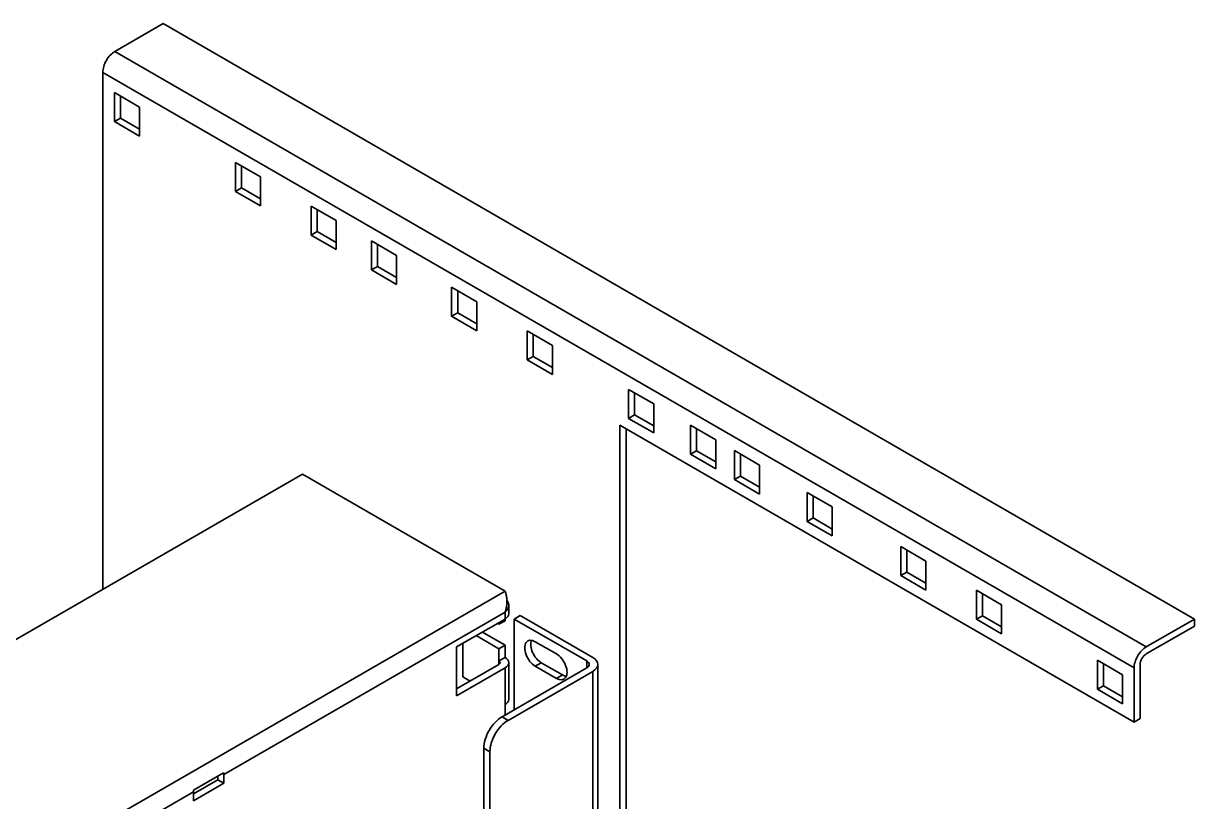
# Model space of a CAD drawing. Header units: millimetres. Extents: x -116965 to 323937, y 291661 to 566926.
# Drawn here: x -11875.3 to -11601.5, y 302363.8 to 302545.7 of the extents above; entities that cross this region are included whole.
import ezdxf

# ---------------------------------------------------------------- set-up
doc = ezdxf.new("R2010")
doc.units = ezdxf.units.MM
doc.layers.add('Visible Edges(Schneider)', color=7, linetype='Continuous', lineweight=35)
doc.layers.add('Visible Tangent Edges(Schneider)', color=7, linetype='Continuous', lineweight=35)

msp = doc.modelspace()

# ---------------------------------------------------------------- linework, layer by layer
at = {"layer": 'Visible Edges(Schneider)'}
for p, q in [((-11853.910047, 302539.192308), (-11842.596339, 302545.724281)), ((-11842.596339, 302545.724281), (-11601.472926, 302406.511614)), ((-11856.738474, 302413.451835), (-11856.738474, 302534.293329)), ((-11854.016113, 302522.80114), (-11854.016113, 302529.578061)), ((-11854.016113, 302529.578061), (-11848.147127, 302526.1896)), ((-11852.6019, 302528.761565), (-11852.6019, 302523.617636)), ((-11848.147127, 302526.1896), (-11848.147127, 302519.412679)), ((-11852.6019, 302523.617636), (-11854.016113, 302522.80114)), ((-11848.147127, 302519.412679), (-11854.016113, 302522.80114)), ((-11852.6019, 302523.617636), (-11848.147127, 302521.045672)), ((-11825.731842, 302506.471208), (-11825.731842, 302513.24813)), ((-11825.731842, 302513.24813), (-11819.862856, 302509.859669)), ((-11824.317628, 302512.431633), (-11824.317628, 302507.287705)), ((-11819.862856, 302509.859669), (-11819.862856, 302503.082747)), ((-11824.317628, 302507.287705), (-11825.731842, 302506.471208)), ((-11819.862856, 302503.082747), (-11825.731842, 302506.471208)), ((-11824.317628, 302507.287705), (-11819.862856, 302504.71574)), ((-11808.054172, 302496.265001), (-11808.054172, 302503.041922)), ((-11808.054172, 302503.041922), (-11802.185186, 302499.653461)), ((-11806.639959, 302502.225426), (-11806.639959, 302497.081497)), ((-11802.185186, 302499.653461), (-11802.185186, 302492.87654)), ((-11806.639959, 302497.081497), (-11808.054172, 302496.265001)), ((-11806.639959, 302497.081497), (-11802.185186, 302494.509533)), ((-11802.185186, 302492.87654), (-11808.054172, 302496.265001)), ((-11793.912037, 302488.100035), (-11793.912037, 302494.876956)), ((-11793.912037, 302494.876956), (-11788.04305, 302491.488496)), ((-11792.497823, 302494.06046), (-11792.497823, 302488.916531)), ((-11788.04305, 302491.488496), (-11788.04305, 302484.711574)), ((-11792.497823, 302488.916531), (-11793.912037, 302488.100035)), ((-11792.497823, 302488.916531), (-11788.04305, 302486.344567)), ((-11788.04305, 302484.711574), (-11793.912037, 302488.100035)), ((-11775.173707, 302477.281455), (-11775.173707, 302484.058377)), ((-11775.173707, 302484.058377), (-11769.304721, 302480.669916)), ((-11773.759493, 302483.24188), (-11773.759493, 302478.097952)), ((-11769.304721, 302480.669916), (-11769.304721, 302473.892994)), ((-11773.759493, 302478.097952), (-11775.173707, 302477.281455)), ((-11773.759493, 302478.097952), (-11769.304721, 302475.525988)), ((-11769.304721, 302473.892994), (-11775.173707, 302477.281455)), ((-11757.496037, 302467.075248), (-11757.496037, 302473.85217)), ((-11757.496037, 302473.85217), (-11751.627051, 302470.463709)), ((-11756.081824, 302473.035673), (-11756.081824, 302467.891744)), ((-11751.627051, 302470.463709), (-11751.627051, 302463.686787)), ((-11756.081824, 302467.891744), (-11757.496037, 302467.075248)), ((-11751.627051, 302463.686787), (-11757.496037, 302467.075248)), ((-11756.081824, 302467.891744), (-11751.627051, 302465.31978)), ((-11733.80796, 302453.39893), (-11733.80796, 302460.175852)), ((-11733.80796, 302460.175852), (-11727.938974, 302456.787391)), ((-11732.393747, 302459.359355), (-11732.393747, 302454.215427)), ((-11727.938974, 302456.787391), (-11727.938974, 302450.010469)), ((-11732.393747, 302454.215427), (-11733.80796, 302453.39893)), ((-11727.938974, 302450.010469), (-11733.80796, 302453.39893)), ((-11732.393747, 302454.215427), (-11727.938974, 302451.643463)), ((-11735.823215, 302451.827174), (-11615.615062, 302382.424965)), ((-11735.823215, 302318.56209), (-11735.823215, 302451.827174)), ((-11734.409001, 302451.010678), (-11734.409001, 302317.745593)), ((-11719.312271, 302451.806762), (-11713.443285, 302448.418301)), ((-11719.312271, 302445.02984), (-11719.312271, 302451.806762)), ((-11717.898058, 302450.990265), (-11717.898058, 302445.846337)), ((-11713.443285, 302448.418301), (-11713.443285, 302441.641379)), ((-11719.312271, 302445.02984), (-11717.898058, 302445.846337)), ((-11713.443285, 302441.641379), (-11719.312271, 302445.02984)), ((-11717.898058, 302445.846337), (-11713.443285, 302443.274373)), ((-11709.059223, 302439.11024), (-11709.059223, 302445.887162)), ((-11709.059223, 302445.887162), (-11703.190237, 302442.498701)), ((-11707.645009, 302445.070665), (-11707.645009, 302439.926737)), ((-11703.190237, 302442.498701), (-11703.190237, 302435.721779)), ((-12235.747709, 302194.630751), (-11810.069427, 302440.396222)), ((-11762.693272, 302413.043587), (-11810.069427, 302440.396222)), ((-11707.645009, 302439.926737), (-11709.059223, 302439.11024)), ((-11707.645009, 302439.926737), (-11703.190237, 302437.354772)), ((-11703.190237, 302435.721779), (-11709.059223, 302439.11024)), ((-11692.08866, 302436.089203), (-11686.219674, 302432.700742)), ((-11692.08866, 302429.312281), (-11692.08866, 302436.089203)), ((-11690.674447, 302435.272706), (-11690.674447, 302430.128778)), ((-11686.219674, 302432.700742), (-11686.219674, 302425.92382)), ((-11692.08866, 302429.312281), (-11690.674447, 302430.128778)), ((-11686.219674, 302425.92382), (-11692.08866, 302429.312281)), ((-11690.674447, 302430.128778), (-11686.219674, 302427.556813)), ((-11670.16835, 302423.433506), (-11664.299364, 302420.045045)), ((-11670.16835, 302416.656584), (-11670.16835, 302423.433506)), ((-11668.754136, 302422.617009), (-11668.754136, 302417.473081)), ((-11668.754136, 302417.473081), (-11670.16835, 302416.656584)), ((-11668.754136, 302417.473081), (-11664.299364, 302414.901116)), ((-11664.299364, 302420.045045), (-11664.299364, 302413.268123)), ((-11664.299364, 302413.268123), (-11670.16835, 302416.656584)), ((-11652.49068, 302413.227298), (-11646.621694, 302409.838838)), ((-11652.49068, 302406.450377), (-11652.49068, 302413.227298)), ((-11651.076467, 302412.410802), (-11651.076467, 302407.266873)), ((-11761.814593, 302407.736359), (-11761.814593, 302409.736776)), ((-11646.621694, 302409.838838), (-11646.621694, 302403.061916)), ((-11774.006981, 302399.979641), (-11762.693272, 302406.511614)), ((-11762.693272, 302406.511614), (-11762.693272, 302406.103366)), ((-11760.571952, 302406.511614), (-11759.157738, 302407.328111)), ((-11743.601389, 302396.713655), (-11760.571952, 302406.511614)), ((-11760.571952, 302385.282703), (-11760.571952, 302406.511614)), ((-11759.157738, 302407.328111), (-11742.187176, 302397.530152)), ((-11651.076467, 302407.266873), (-11652.49068, 302406.450377)), ((-11646.621694, 302403.061916), (-11652.49068, 302406.450377)), ((-11651.076467, 302407.266873), (-11646.621694, 302404.694909)), ((-11612.786635, 302399.979641), (-11601.472926, 302406.511614)), ((-11601.472926, 302406.511614), (-11601.472926, 302404.878621)), ((-11764.461039, 302405.490993), (-11764.107486, 302405.286869)), ((-11764.107486, 302405.286869), (-11762.693272, 302406.103366)), ((-11764.107486, 302405.286869), (-11764.107486, 302405.695117)), ((-11601.472926, 302404.878621), (-11612.786635, 302398.346648)), ((-11764.107486, 302399.571393), (-11769.410787, 302402.633255)), ((-11767.996573, 302403.449752), (-11762.693272, 302400.38789)), ((-11755.622205, 302401.204386), (-11750.672457, 302398.346648)), ((-11774.006981, 302388.548689), (-11774.006981, 302399.979641)), ((-11772.592767, 302400.796138), (-11772.592767, 302393.03942)), ((-11762.693272, 302400.38789), (-11764.107486, 302399.571393)), ((-11764.107486, 302396.713655), (-11764.107486, 302399.571393)), ((-11762.693272, 302400.38789), (-11762.693272, 302397.530152)), ((-11774.006981, 302390.181682), (-11764.107486, 302395.897158)), ((-11764.107486, 302396.713655), (-11762.693272, 302397.530152)), ((-11761.814593, 302387.732193), (-11761.814593, 302396.305407)), ((-11750.672457, 302392.631172), (-11755.622205, 302395.48891)), ((-11754.207991, 302396.305407), (-11749.258243, 302393.447669)), ((-11741.015603, 302321.559916), (-11741.015603, 302395.897158)), ((-11624.206409, 302396.897367), (-11618.337423, 302393.508906)), ((-11624.206409, 302390.120445), (-11624.206409, 302396.897367)), ((-11622.792196, 302396.08087), (-11622.792196, 302390.936942)), ((-11614.200848, 302395.897158), (-11614.200848, 302383.241461)), ((-11762.693272, 302395.080662), (-11774.006981, 302388.548689)), ((-11772.592767, 302393.03942), (-11770.825, 302392.0188)), ((-11763.400379, 302383.64971), (-11743.601389, 302395.080662)), ((-11742.187176, 302394.264165), (-11761.986166, 302382.833213)), ((-11618.337423, 302393.508906), (-11618.337423, 302386.731984)), ((-11615.615062, 302382.424965), (-11615.615062, 302395.080662)), ((-11622.792196, 302390.936942), (-11624.206409, 302390.120445)), ((-11618.337423, 302386.731984), (-11624.206409, 302390.120445)), ((-11622.792196, 302390.936942), (-11618.337423, 302388.364978)), ((-11762.693272, 302384.057958), (-11762.693272, 302386.507448)), ((-11615.615062, 302382.424965), (-11614.200848, 302383.241461)), ((-11767.64302, 302301.199172), (-11767.64302, 302376.301241)), ((-11766.228806, 302306.664114), (-11766.228806, 302375.484744)), ((-11835.554941, 302366.520412), (-11828.483873, 302370.602895)), ((-11835.525271, 302365.686785), (-11829.868417, 302368.952771)), ((-11828.454203, 302368.136275), (-11835.525271, 302364.053792)), ((-11829.868417, 302368.952771), (-11829.868417, 302369.803528)), ((-11829.868417, 302368.952771), (-11828.454203, 302368.136275)), ((-11828.454203, 302370.177516), (-11828.454203, 302368.136275)), ((-11835.525271, 302364.053792), (-11835.525271, 302366.095033))]:
    msp.add_line(p, q, dxfattribs=at)
at = {"layer": 'Visible Edges(Schneider)', "flags": 128}
for points in [[(-11762.693261, 302408.144612), (-11762.609241, 302408.358947), (-11762.534391, 302408.577666), (-11762.468553, 302408.800284), (-11762.411595, 302409.026171), (-11762.363585, 302409.253834), (-11762.324222, 302409.482606), (-11762.293277, 302409.711926), (-11762.270393, 302409.941317), (-11762.255344, 302410.17022), (-11762.247767, 302410.398143), (-11762.247407, 302410.624408), (-11762.253894, 302410.847233), (-11762.266791, 302411.065858), (-11762.285607, 302411.279846), (-11762.309931, 302411.488709), (-11762.339273, 302411.69201), (-11762.373227, 302411.889267), (-11762.411307, 302412.079964), (-11762.452891, 302412.262911), (-11762.497405, 302412.437543), (-11762.544306, 302412.603502), (-11762.592969, 302412.760101), (-11762.642816, 302412.906877), (-11762.693266, 302413.043589)], [(-11762.256362, 302410.89857), (-11762.173285, 302410.789173), (-11762.098289, 302410.677082), (-11762.031561, 302410.562488), (-11761.973484, 302410.445959), (-11761.924339, 302410.327905), (-11761.884168, 302410.20855), (-11761.853033, 302410.088102), (-11761.831029, 302409.966746), (-11761.818193, 302409.844702), (-11761.814671, 302409.722131), (-11761.820417, 302409.599611), (-11761.835455, 302409.477651), (-11761.859667, 302409.356468), (-11761.892985, 302409.23626), (-11761.935292, 302409.117247), (-11761.986575, 302408.999585), (-11762.046715, 302408.883501), (-11762.11548, 302408.769419), (-11762.192477, 302408.657901), (-11762.277493, 302408.549109), (-11762.37028, 302408.443227), (-11762.470677, 302408.340392), (-11762.578409, 302408.240799), (-11762.693261, 302408.144612)]]:
    msp.add_lwpolyline(points, dxfattribs=at)
at = {"layer": 'Visible Edges(Schneider)'}
for centre, major_axis, start_param, end_param in [((-11853.910047, 302535.926322), (-2, -3.464102), 3.926990817, 5.4977871438), ((-11764.814593, 302407.736359), (3, 0), 5.4977871438, 6.2831853072), ((-11755.622205, 302398.346648), (-1.75, 3.031089), 5.4977871438, 8.6393797974), ((-11754.207991, 302399.163145), (1.75, -3.031089), 3.5575447405, 5.4977871438), ((-11750.672457, 302395.48891), (1.75, -3.031089), 5.4977871438, 8.6393797974), ((-11612.786635, 302396.713655), (-2, -3.464102), 3.926990817, 5.4977871438), ((-11612.786635, 302396.713655), (-1, -1.732051), 3.926990817, 5.4977871438), ((-11764.814593, 302396.305407), (1, 0), 5.4977871438, 7.0685834706), ((-11764.814593, 302396.305407), (3, 0), 5.4977871438, 7.0685834706), ((-11745.015603, 302395.897158), (2, 0), 5.4977871438, 7.0685834706), ((-11745.015603, 302395.897158), (4, 0), 5.4977871438, 7.0685834706), ((-11749.258243, 302396.305407), (1.75, -3.031089), 5.4977871438, 5.8672332202), ((-11764.814593, 302387.732193), (3, 0), 5.4977871438, 6.2831853072), ((-11763.400379, 302378.75073), (-3, -5.196152), 3.926990817, 5.4977871438), ((-11761.986166, 302377.934234), (3, 5.196152), 0.7853981634, 2.3561944902), ((-11830.575523, 302371.402261), (1.5, -2.598076), 0.7853981634, 0.9528462426), ((-11837.646591, 302367.319778), (-1.5, 2.598076), 3.926990817, 4.0944388962)]:
    msp.add_ellipse(centre, major_axis=major_axis, ratio=0.5773502692, start_param=start_param, end_param=end_param, dxfattribs=at)
at = {"layer": 'Visible Tangent Edges(Schneider)'}
for p, q in [((-11853.910047, 302539.192308), (-11612.786635, 302399.979641)), ((-11615.615062, 302395.080662), (-11856.738474, 302534.293329)), ((-12188.371555, 302167.278116), (-11762.693272, 302413.043587)), ((-11762.693272, 302408.144607), (-11828.454203, 302370.177516)), ((-11762.693272, 302406.511614), (-11762.693272, 302408.144607)), ((-11764.107486, 302395.897158), (-11764.107486, 302396.713655)), ((-11754.207991, 302396.305407), (-11755.622205, 302395.48891)), ((-11743.601389, 302395.080662), (-11743.601389, 302396.713655)), ((-11762.693272, 302386.507448), (-11762.693272, 302395.080662)), ((-11749.258243, 302393.447669), (-11750.672457, 302392.631172)), ((-11742.187176, 302322.236324), (-11742.187176, 302394.264165)), ((-11761.986166, 302382.833213), (-11763.400379, 302383.64971)), ((-11767.64302, 302376.301241), (-11766.228806, 302375.484744)), ((-11835.525271, 302366.095033), (-11846.131873, 302359.971309))]:
    msp.add_line(p, q, dxfattribs=at)

doc.saveas('drawing.dxf')
